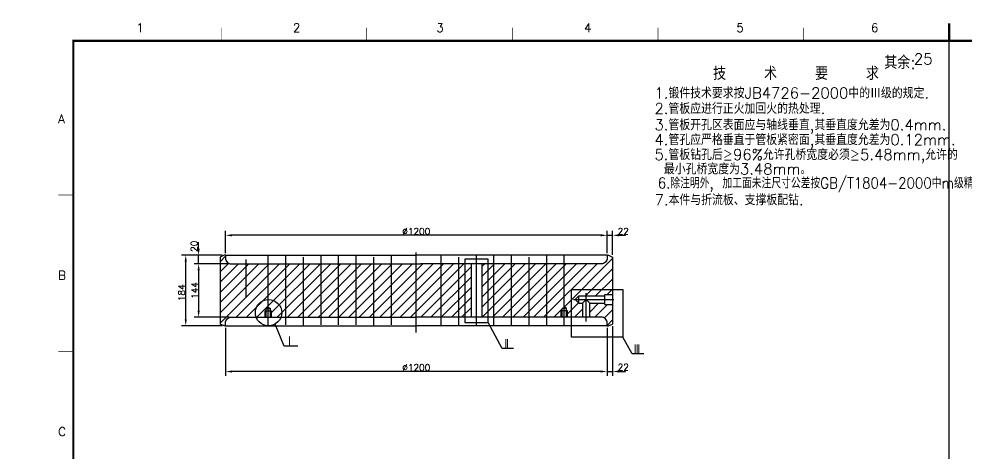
# Model space of a CAD drawing. Extents: x 49444 to 186345, y 41039 to 59803.
# Drawn here: x 123235 to 129772, y 53898 to 56897 of the extents above; entities that cross this region are included whole.
import ezdxf
from ezdxf.enums import TextEntityAlignment as Align

# ---------------------------------------------------------------- set-up
doc = ezdxf.new("R2010")
doc.units = 0
doc.header["$LTSCALE"] = 60
doc.header["$MEASUREMENT"] = 0
doc.header["$PDMODE"] = 3
doc.header["$PDSIZE"] = 0.001
doc.layers.get('0').update_dxf_attribs({"linetype": 'CONTINUOUS'})
doc.layers.get('DEFPOINTS').update_dxf_attribs({"linetype": 'CONTINUOUS'})
doc.styles.get("Standard").update_dxf_attribs({"font": 'txt.shx', "bigfont": 'hztxt.shx'})
doc.dimstyles.new('STANDARD$0', dxfattribs={"dimtxt": 3, "dimasz": 3, "dimexe": 2, "dimexo": 1, "dimgap": 0.5, "dimtad": 1, "dimdec": 0, "dimzin": 0, "dimdsep": 46, "dimtxsty": 'Standard', "dimcen": 1, "dimclrd": 256, "dimclre": 256, "dimclrt": 256, "dimadec": 0, "dimazin": 0, "dimtfac": 1.5, "dimtdec": 3, "dimtix": 1, "dimtmove": 0, "dimatfit": 2, "dimfxl": 0, "dimtolj": 1, "dimarcsym": 0})
pattern_1 = [(45, (-6045, 0), (-35.355339, 35.355339), [])]

# ---------------------------------------------------------------- blocks, each defined once
blk = doc.blocks.new('*D251')
at = {"lineweight": -2}
for p, q in [((124685.9, 55205.6), (124445.5, 55205.6)), ((124475.5, 55160.6), (124475.5, 54881.9)), ((124685.9, 54836.9), (124445.5, 54836.9))]:
    blk.add_line(p, q, dxfattribs=at)
for points in [[(124468, 55160.6), (124483, 55160.6), (124475.5, 55205.6)], [(124468, 54881.9), (124483, 54881.9), (124475.5, 54836.9)]]:
    blk.add_solid(points)
at = {"layer": 'DEFPOINTS', "color": 0}
for p in [(124700.9, 55205.6), (124475.5, 54836.9), (124700.9, 54836.9)]:
    blk.add_point(p, dxfattribs=at)
at = {"insert": (124448.1, 55021.2), "char_height": 45, "attachment_point": 5, "rotation": 90}
blk.add_mtext('\\A1;144', dxfattribs=at)
blk = doc.blocks.new('*D248')
at = {"lineweight": -2}
for p, q in [((124660.9, 55280.1), (124660.9, 55432.6)), ((127249.8, 55402.6), (124705.9, 55402.6)), ((127294.8, 55280.1), (127294.8, 55432.6))]:
    blk.add_line(p, q, dxfattribs=at)
for points in [[(124705.9, 55410.1), (124705.9, 55395.1), (124660.9, 55402.6)], [(127249.8, 55410.1), (127249.8, 55395.1), (127294.8, 55402.6)]]:
    blk.add_solid(points)
at = {"layer": 'DEFPOINTS', "color": 0}
for p in [(124660.9, 55402.6), (124660.9, 55265.1), (127294.8, 55265.1)]:
    blk.add_point(p, dxfattribs=at)
at = {"insert": (125977.8, 55430), "char_height": 45, "attachment_point": 5}
blk.add_mtext('\\A1;%%c1200', dxfattribs=at)
blk = doc.blocks.new('*D253')
at = {"lineweight": -2}
for p, q in [((127249.8, 55402.6), (127204.8, 55402.6)), ((127294.8, 55280.1), (127294.8, 55432.6)), ((127294.8, 55402.6), (127332.2, 55402.6)), ((127332.2, 55267.6), (127332.2, 55432.6)), ((127377.2, 55402.6), (127422.2, 55402.6))]:
    blk.add_line(p, q, dxfattribs=at)
for points in [[(127249.8, 55410.1), (127249.8, 55395.1), (127294.8, 55402.6)], [(127377.2, 55410.1), (127377.2, 55395.1), (127332.2, 55402.6)]]:
    blk.add_solid(points)
at = {"layer": 'DEFPOINTS', "color": 0}
for p in [(127332.2, 55402.6), (127294.8, 55265.1), (127332.2, 55252.6)]:
    blk.add_point(p, dxfattribs=at)
at = {"insert": (127405.9, 55430.2), "char_height": 45, "attachment_point": 5}
blk.add_mtext('\\A1;22', dxfattribs=at)
blk = doc.blocks.new('*D247')
at = {"lineweight": -2}
for p, q in [((124660.9, 54762.3), (124660.9, 54431.8)), ((127294.8, 54762.3), (127294.8, 54431.8)), ((127249.8, 54461.8), (124705.9, 54461.8))]:
    blk.add_line(p, q, dxfattribs=at)
for points in [[(124705.9, 54469.3), (124705.9, 54454.3), (124660.9, 54461.8)], [(127249.8, 54469.3), (127249.8, 54454.3), (127294.8, 54461.8)]]:
    blk.add_solid(points)
at = {"layer": 'DEFPOINTS', "color": 0}
for p in [(124660.9, 54777.3), (127294.8, 54777.3), (124660.9, 54461.8)]:
    blk.add_point(p, dxfattribs=at)
at = {"insert": (125977.8, 54489.2), "char_height": 45, "attachment_point": 5}
blk.add_mtext('\\A1;%%c1200', dxfattribs=at)
blk = doc.blocks.new('*D252')
at = {"lineweight": -2}
for p, q in [((127294.8, 54762.3), (127294.8, 54431.8)), ((127332.2, 54774.9), (127332.2, 54431.8)), ((127249.8, 54461.8), (127204.8, 54461.8)), ((127294.8, 54461.8), (127332.2, 54461.8)), ((127377.2, 54461.8), (127422.2, 54461.8))]:
    blk.add_line(p, q, dxfattribs=at)
for points in [[(127249.8, 54469.3), (127249.8, 54454.3), (127294.8, 54461.8)], [(127377.2, 54469.3), (127377.2, 54454.3), (127332.2, 54461.8)]]:
    blk.add_solid(points)
at = {"layer": 'DEFPOINTS', "color": 0}
for p in [(127332.2, 54789.9), (127294.8, 54777.3), (127332.2, 54461.8)]:
    blk.add_point(p, dxfattribs=at)
at = {"insert": (127405.9, 54491.6), "char_height": 45, "attachment_point": 5}
blk.add_mtext('\\A1;22', dxfattribs=at)
blk = doc.blocks.new('*D250')
at = {"lineweight": -2}
for p, q in [((124637.5, 55265.1), (124356.4, 55265.1)), ((124386.4, 54822.3), (124386.4, 55220.1)), ((124637.5, 54777.3), (124356.4, 54777.3))]:
    blk.add_line(p, q, dxfattribs=at)
for points in [[(124378.9, 55220.1), (124393.9, 55220.1), (124386.4, 55265.1)], [(124378.9, 54822.3), (124393.9, 54822.3), (124386.4, 54777.3)]]:
    blk.add_solid(points)
at = {"layer": 'DEFPOINTS', "color": 0}
for p in [(124386.4, 55265.1), (124652.5, 55265.1), (124652.5, 54777.3)]:
    blk.add_point(p, dxfattribs=at)
at = {"insert": (124357.9, 55006), "char_height": 45, "attachment_point": 5, "rotation": 90}
blk.add_mtext('\\A1;184', dxfattribs=at)
blk = doc.blocks.new('*D249')
at = {"lineweight": -2}
for p, q in [((124475.5, 55310.1), (124475.5, 55355.1)), ((124460.5, 55265.1), (124445.5, 55265.1)), ((124475.5, 55205.6), (124475.5, 55265.1)), ((124460.5, 55205.6), (124445.5, 55205.6)), ((124475.5, 55160.6), (124475.5, 55115.6))]:
    blk.add_line(p, q, dxfattribs=at)
for points in [[(124468, 55310.1), (124483, 55310.1), (124475.5, 55265.1)], [(124468, 55160.6), (124483, 55160.6), (124475.5, 55205.6)]]:
    blk.add_solid(points)
at = {"layer": 'DEFPOINTS', "color": 0}
for p in [(124475.5, 55265.1), (124475.5, 55265.1), (124475.5, 55205.6)]:
    blk.add_point(p, dxfattribs=at)
at = {"insert": (124444.5, 55326.9), "char_height": 45, "attachment_point": 5, "rotation": 90}
blk.add_mtext('\\A1;20', dxfattribs=at)

msp = doc.modelspace()

# ---------------------------------------------------------------- hatches: boundary and pattern name
h = msp.add_hatch()
h.set_pattern_fill('ANSI31', color=256, scale=400, style=0)
h.set_pattern_definition(pattern_1)
h.paths.add_polyline_path([(124623.475523, 54789.864652), (124652.531271, 54777.309667), (124660.912256, 54777.309667), (124660.912256, 54796.875087, -0.4142135624), (124700.912256, 54836.875087), (124872.739208, 54836.875087, -0.0881668703), (124867.174674, 54868.186613, -0.4084606007), (124956.263122, 54959.045957), (124956.263122, 55205.583442), (124700.912256, 55205.583442, -0.4142135624), (124660.912256, 55245.583442), (124660.912256, 55265.148862), (124652.531271, 55265.148862), (124623.475523, 55252.593877)])
h.paths.add_polyline_path([(125077.645915, 55205.583442), (124956.263122, 55205.583442), (124956.263122, 54959.045957, -0.4199900225), (125048.928566, 54868.186613, -0.0881668703), (125043.364032, 54836.875087), (125077.645915, 54836.875087)])
h.paths.add_polyline_path([(124956.263122, 54959.045957), (124956.263122, 54905.013831), (124978.955812, 54892.773757), (124978.955812, 54836.875087), (125043.364032, 54836.875087, 0.0881668703), (125048.928566, 54868.186613, 0.4199900225)], flags=16)
h.paths.add_polyline_path([(124956.263122, 54905.199508), (124956.263122, 54959.045957, 0.4084606007), (124867.174674, 54868.186613, 0.0881668703), (124872.739208, 54836.875087), (124934.000812, 54836.875087), (124934.000812, 54892.561791)], flags=17)
h.paths.add_polyline_path([(125077.645915, 54836.875087), (125199.02825, 54836.875087), (125199.02825, 55205.583442), (125077.645915, 55205.583442)])
h.paths.add_polyline_path([(125320.411043, 55205.583442), (125199.02825, 55205.583442), (125199.02825, 54836.875087), (125320.411043, 54836.875087)])
h = msp.add_hatch()
h.set_pattern_fill('ANSI31', color=256, scale=400, style=0)
h.set_pattern_definition(pattern_1)
h.paths.add_polyline_path([(127332.218988, 55252.593877), (127303.16324, 55265.148862), (127294.782254, 55265.148862), (127294.782254, 55245.583442, -0.4142135624), (127254.782254, 55205.583442), (126999.431389, 55205.583442), (126999.431389, 54905.199508), (127014.20119, 54896.815087), (127014.20119, 54881.830087), (127021.693698, 54881.830087), (127021.693698, 54836.875087), (127124.562051, 54836.875087), (127124.562051, 54933.654257), (127099.560801, 54933.654257), (127074.741609, 54958.655503), (127074.741603, 54958.655503), (127099.560801, 54983.656757), (127279.150602, 54983.656757), (127279.150602, 54992.657207), (127332.218988, 54992.657207)])
h.paths.add_polyline_path([(127332.218988, 54924.653807), (127279.150602, 54924.653807), (127279.150602, 54933.654257), (127174.564551, 54933.654257), (127174.564551, 54836.875087), (127254.782254, 54836.875087, -0.4142135624), (127294.782254, 54796.875087), (127294.782254, 54777.309667), (127303.16324, 54777.309667), (127332.218988, 54789.864652)])
h.paths.add_polyline_path([(126999.431389, 55205.583442), (126878.048595, 55205.583442), (126878.048595, 54836.875087), (126976.738698, 54836.875087), (126976.738698, 54881.830087), (126984.23119, 54881.830087), (126984.23119, 54896.815087), (126999.431389, 54905.013831)])
h.paths.add_polyline_path([(126878.048595, 55205.583442), (126756.666261, 55205.583442), (126756.666261, 54836.875087), (126878.048595, 54836.875087)])
h.paths.add_polyline_path([(126756.666261, 55205.583442), (126635.283467, 55205.583442), (126635.283467, 54836.875087), (126756.666261, 54836.875087)])
h.paths.add_polyline_path([(126635.283467, 55205.583442), (126513.900674, 55205.583442), (126513.900674, 54836.875087), (126635.283467, 54836.875087)])
h.paths.add_polyline_path([(126513.900674, 55205.583442), (126473.182001, 55205.583442), (126473.182001, 54836.875087), (126513.900674, 54836.875087)])
h.paths.add_polyline_path([(126473.182001, 55205.583442), (126432.342991, 55205.583442), (126432.342991, 54836.875087), (126473.182001, 54836.875087)])
h.paths.add_polyline_path([(126357.750991, 55205.583442), (126313.68097, 55205.583442), (126313.68097, 54836.875087), (126357.750991, 54836.875087)])
h.paths.add_polyline_path([(126313.68097, 55205.583442), (126271.129579, 55205.583442), (126271.129579, 54836.875087), (126313.68097, 54836.875087)])
h.paths.add_polyline_path([(126271.129579, 55205.583442), (126149.746786, 55205.583442), (126149.746786, 54836.875087), (126271.129579, 54836.875087)])
h.paths.add_polyline_path([(126149.746786, 55205.583442), (126005.597819, 55205.583442), (125977.847255, 55205.583442), (125977.847255, 54836.875087), (126149.746786, 54836.875087)])
h.paths.add_polyline_path([(125977.847255, 55205.583442), (125950.096691, 55205.583442), (125805.947725, 55205.583442), (125805.947725, 54836.875087), (125977.847255, 54836.875087)])
h.paths.add_polyline_path([(125805.947725, 55205.583442), (125684.564931, 55205.583442), (125684.564931, 54836.875087), (125805.947725, 54836.875087)])
h.paths.add_polyline_path([(125684.564931, 55205.583442), (125563.176631, 55205.583442), (125563.176631, 54836.875087), (125684.564931, 54836.875087)])
h.paths.add_polyline_path([(125563.176631, 55205.583442), (125441.793837, 55205.583442), (125441.793837, 54836.875087), (125563.176631, 54836.875087)])
h.paths.add_polyline_path([(125441.793837, 55205.583442), (125320.411043, 55205.583442), (125320.411043, 54836.875087), (125441.793837, 54836.875087)])

# ---------------------------------------------------------------- linework, layer by layer
for p, q in [((129655.932515, 48136.378892), (129655.932515, 56746.378892)), ((124652.531271, 55265.148862), (124623.475523, 55252.593877)), ((124660.912256, 55265.148862), (124652.531271, 55265.148862)), ((124660.912256, 55265.148862), (125977.847255, 55265.148862)), ((124956.263122, 54784.272142), (124956.263122, 55259.873969)), ((125077.645915, 54784.272142), (125077.645915, 55259.873969)), ((125199.02825, 54775.209814), (125199.02825, 55250.811641)), ((125320.411043, 54784.272142), (125320.411043, 55259.873969)), ((125441.793837, 54784.272142), (125441.793837, 55259.873969)), ((125563.176631, 54784.272142), (125563.176631, 55259.873969)), ((125684.564931, 54775.209814), (125684.564931, 55250.811641)), ((125805.947725, 54784.272142), (125805.947725, 55259.873969)), ((125977.847255, 54731.41051), (125977.847255, 55284.471968)), ((125977.847255, 54731.41051), (125977.847255, 55284.471968)), ((127294.782254, 55265.148862), (125977.847255, 55265.148862)), ((126149.746786, 54784.272142), (126149.746786, 55259.873969)), ((126271.129579, 54775.209814), (126271.129579, 55250.811641)), ((126392.51788, 54784.272142), (126392.51788, 55259.873969)), ((126513.900674, 54784.272142), (126513.900674, 55259.873969)), ((126635.283467, 54784.272142), (126635.283467, 55259.873969)), ((126756.666261, 54775.209814), (126756.666261, 55250.811641)), ((126878.048595, 54784.272142), (126878.048595, 55259.873969)), ((126999.431389, 54784.272142), (126999.431389, 55259.873969)), ((127294.782254, 55265.148862), (127303.16324, 55265.148862)), ((127303.16324, 55265.148862), (127332.218988, 55252.593877)), ((124801.58405, 55236.063953), (124801.58405, 54977.131865)), ((127149.5633, 54808.267713), (127149.5633, 55003.689471)), ((127063.474349, 54958.655503), (127340.080646, 54958.655503)), ((124934.000812, 54836.875073), (124934.000812, 54881.830073)), ((124978.955812, 54836.875073), (124978.955812, 54881.830073)), ((126976.738698, 54836.875073), (126976.738698, 54881.830073)), ((127021.693698, 54836.875073), (127021.693698, 54881.830073)), ((124652.531271, 54777.309667), (124623.475523, 54789.864652)), ((125066.612711, 54635.824871), (125003.661755, 54789.584228)), ((126569.805182, 54621.566391), (126473.182001, 54801.305941)), ((127303.16324, 54777.309667), (127332.218988, 54789.864652)), ((124660.912256, 54777.309667), (124652.531271, 54777.309667)), ((124660.912256, 54777.309667), (125977.847255, 54777.309667)), ((127294.782254, 54777.309667), (125977.847255, 54777.309667)), ((127294.782254, 54777.309667), (127303.16324, 54777.309667)), ((127468.711683, 54584.696797), (127403.103752, 54699.639138)), ((125159.688406, 54635.824871), (125066.612711, 54635.824871)), ((126649.561126, 54621.566391), (126569.805182, 54621.566391)), ((127548.467627, 54584.696797), (127468.711683, 54584.696797))]:
    msp.add_line(p, q)
at = {"const_width": 1.5}
msp.add_lwpolyline([(123235.932515, 47986.378892), (135850.932515, 47986.378892), (135850.932515, 56896.378892), (123235.932515, 56896.378892), (123235.932515, 47986.378892, 1.9635677679)], format="xyb", dxfattribs=at)
for points, const_width in [([(129655.932515, 56866.378892), (129655.932515, 56746.378892)], 15), ([(124630.932515, 56836.378892), (124630.932515, 56746.378892)], 4.5), ([(125635.932515, 56836.378892), (125635.932515, 56746.378892)], 4.5), ([(126640.932515, 56836.378892), (126640.932515, 56746.378892)], 4.5), ([(127645.932515, 56836.378892), (127645.932515, 56746.378892)], 4.5), ([(128650.932515, 56836.378892), (128650.932515, 56746.378892)], 4.5), ([(123610.932515, 48136.378892), (135700.932515, 48136.378892), (135700.932515, 56746.378892), (123610.932515, 56746.378892), (123610.932515, 48136.378892)], 15), ([(123610.932515, 55681.378892), (123505.932515, 55681.378892)], 4.5), ([(123610.932515, 54601.378892), (123505.932515, 54601.378892)], 4.5)]:
    msp.add_lwpolyline(points, dxfattribs=dict(const_width=const_width))
for points in [[(124623.475523, 55252.593877), (124623.475523, 54789.864652)], [(127332.218988, 55252.593877), (127332.218988, 54789.864652)], [(126357.750991, 54836.875087), (126357.750991, 55205.583442)], [(126432.342991, 54836.875087), (126432.342991, 55205.583442)], [(127099.560801, 54983.656757), (127074.741606, 54958.655507)], [(127099.560801, 54983.656757), (127279.150602, 54983.656757)], [(127099.560801, 54933.654257), (127099.560801, 54983.656757)], [(127279.150602, 54924.653807), (127279.150602, 54992.657207)], [(127279.150602, 54992.657207), (127332.218988, 54992.657207)], [(127074.741606, 54958.655507), (127099.560801, 54933.654257)], [(127099.560801, 54933.654257), (127124.562051, 54933.654257), (127124.562051, 54836.875087)], [(127124.562051, 54933.654257), (127149.563301, 54958.655507)], [(127149.563301, 54958.655507), (127174.564551, 54933.654257)], [(127174.564551, 54836.875087), (127174.564551, 54933.654257), (127279.150602, 54933.654257)], [(127279.150602, 54924.653807), (127332.218988, 54924.653807)], [(124934.00082, 54881.830087), (124978.95582, 54881.830087)], [(124941.49332, 54896.815087), (124956.0954, 54905.104297)], [(124941.49332, 54836.875087), (124941.49332, 54896.815087)], [(124941.49332, 54896.815087), (124971.46332, 54896.815087)], [(124956.0954, 54905.104297), (124971.46332, 54896.815087)], [(124971.46332, 54836.875087), (124971.46332, 54896.815087)], [(127021.69369, 54881.830087), (126976.73869, 54881.830087)], [(126999.59911, 54905.104297), (126984.23119, 54896.815087)], [(127014.20119, 54896.815087), (126984.23119, 54896.815087)], [(126984.23119, 54836.875087), (126984.23119, 54896.815087)], [(127014.20119, 54896.815087), (126999.59911, 54905.104297)], [(127014.20119, 54836.875087), (127014.20119, 54896.815087)]]:
    msp.add_lwpolyline(points)
for points in [[(124660.912256, 55265.148862), (124660.912256, 55245.583442, 0.4142135624), (124700.912256, 55205.583442), (125950.096691, 55205.583442), (126005.597819, 55205.583442)], [(127294.782254, 55265.148862), (127294.782254, 55245.583442, -0.4142135624), (127254.782254, 55205.583442), (126005.597819, 55205.583442)], [(124660.912256, 54777.309667), (124660.912256, 54796.875087, -0.4142135624), (124700.912256, 54836.875087), (125977.847255, 54836.875087)], [(127294.782254, 54777.309667), (127294.782254, 54796.875087, 0.4142135624), (127254.782254, 54836.875087), (125977.847255, 54836.875087)]]:
    msp.add_lwpolyline(points, format="xyb")
for points in [[(126473.182001, 55236.890049), (126313.68097, 55236.890049), (126313.68097, 54801.305941), (126473.182001, 54801.305941)], [(127048.348886, 55028.760243), (127403.103752, 55028.760243), (127403.103752, 54699.639138), (127048.348886, 54699.639138)]]:
    msp.add_lwpolyline(points, close=True)
msp.add_circle((124958.05162, 54868.186613), 90.876946)

# ---------------------------------------------------------------- texts
for s, height, p in [('1', 60, (124045.932515, 56806.378892)), ('2', 60, (125125.932515, 56806.378892)), ('3', 60, (126115.932515, 56806.378892)), ('4', 60, (127135.932515, 56806.378892)), ('5', 60, (128185.932515, 56806.378892)), ('6', 60, (129115.932515, 56806.378892)), ('技   术   要   求', 90, (128026.244028, 56475.504329)), ('1.锻件技术要求按JB4726-2000中的Ⅲ级的规定.', 75, (127621.585556, 56347.82963)), ('2.管板应进行正火加回火的热处理.', 75, (127621.669153, 56241.122029)), ('A', 60, (123505.932515, 56176.378892)), ('3.管板开孔区表面应与轴线垂直,其垂直度允差为0.4mm.', 75, (127621.669153, 56128.428405)), ('4.管孔应严格垂直于管板紧密面,其垂直度允差为0.12mm.', 75, (127621.669153, 56025.753178)), ('5.管板钻孔后≥96%允许孔桥宽度必须≥5.48mm,允许的', 75, (127621.669153, 55922.661191)), ('最小孔桥宽度为3.48mm。', 75, (127686.527875, 55823.401586)), ('7.本件与折流板、支撑板配钻.', 75, (127622.507635, 55610.193574)), ('B', 60, (123505.932515, 55096.378892)), ('I', 59.94, (125092.621627, 54643.711227)), ('C', 60, (123505.932515, 54016.378892))]:
    msp.add_text(s, height=height).set_placement(p)
msp.add_text('其余:', height=90, rotation=360).set_placement((129207.034242, 56551.457427))
msp.add_text('25', height=75).set_placement((129540.734908, 56583.180676), align=Align.RIGHT)
for s, height, width, p in [(' 6.除注明外, 加工面未注尺寸公差按GB/T1804-2000中m级精度要求.', 75, 0.9, (127584.534836, 55726.474547)), ('II', 59.94, 0.6, (126589.457834, 54625.978538)), ('III', 59.94, 0.6, (127482.525316, 54589.108943))]:
    msp.add_text(s, height=height, dxfattribs=dict(width=width)).set_placement(p)

# ---------------------------------------------------------------- dimensions: what is measured, and where the dimension line sits
for base, p1, p2, picture, middle in [((124660.912256, 55402.586471), (127294.782254, 55265.148862), (124660.912256, 55265.148862), '*D248', (125977.847255, 55429.961471)), ((124660.912256, 54461.795798), (127294.782254, 54777.309667), (124660.912256, 54777.309667), '*D247', (125977.847255, 54489.170798))]:
    dim = msp.add_linear_dim(base=base, p1=p1, p2=p2, text='%%c1200', dimstyle='STANDARD$0', override={"dimscale": 15, "dimgap": 0.1, "dimdec": 2, "dimcen": 3, "dimtdec": 2, "dimtmove": 2, "dimatfit": 3})
    dim.commit()
    dim.dimension.update_dxf_attribs({"geometry": picture, "text_midpoint": middle})
for base, p1, p2, picture, middle in [((127332.218988, 55402.586471), (127294.782254, 55265.148862), (127332.218988, 55252.593877), '*D253', (127405.851312, 55430.241556)), ((127332.218988, 54461.795798), (127294.782254, 54777.309667), (127332.218988, 54789.864652), '*D252', (127405.851312, 54491.631434))]:
    dim = msp.add_linear_dim(base=base, p1=p1, p2=p2, text='22', dimstyle='STANDARD$0', override={"dimscale": 15, "dimgap": 0.1, "dimcen": 3, "dimtdec": 0, "dimtmove": 2, "dimatfit": 3})
    dim.commit()
    dim.dimension.update_dxf_attribs({"geometry": picture, "text_midpoint": middle, "dimtype": 160})
for base, p1, p2, text, picture, middle in [((124475.50439, 55265.148862), (124475.50439, 55205.583442), (124475.50439, 55265.148862), '20', '*D249', (124444.514312, 55326.863447)), ((124386.431918, 55265.148862), (124652.531271, 54777.309667), (124652.531271, 55265.148862), '184', '*D250', (124357.896238, 55005.961467))]:
    dim = msp.add_linear_dim(base=base, p1=p1, p2=p2, angle=90, text=text, dimstyle='STANDARD$0', override={"dimscale": 15, "dimgap": 0.1, "dimcen": 3, "dimtdec": 0, "dimtmove": 2, "dimatfit": 3})
    dim.commit()
    dim.dimension.update_dxf_attribs({"geometry": picture, "text_midpoint": middle, "dimtype": 160})
dim = msp.add_linear_dim(base=(124475.50439, 54836.875087), p1=(124700.912256, 55205.583442), p2=(124700.912256, 54836.875087), angle=270, text='144', dimstyle='STANDARD$0', override={"dimscale": 15, "dimgap": 0.1, "dimdec": 2, "dimcen": 3, "dimtdec": 2, "dimtmove": 2, "dimatfit": 3})
dim.commit()
dim.dimension.update_dxf_attribs({"geometry": '*D251', "text_midpoint": (124448.12939, 55021.229265)})

doc.saveas('drawing.dxf')
